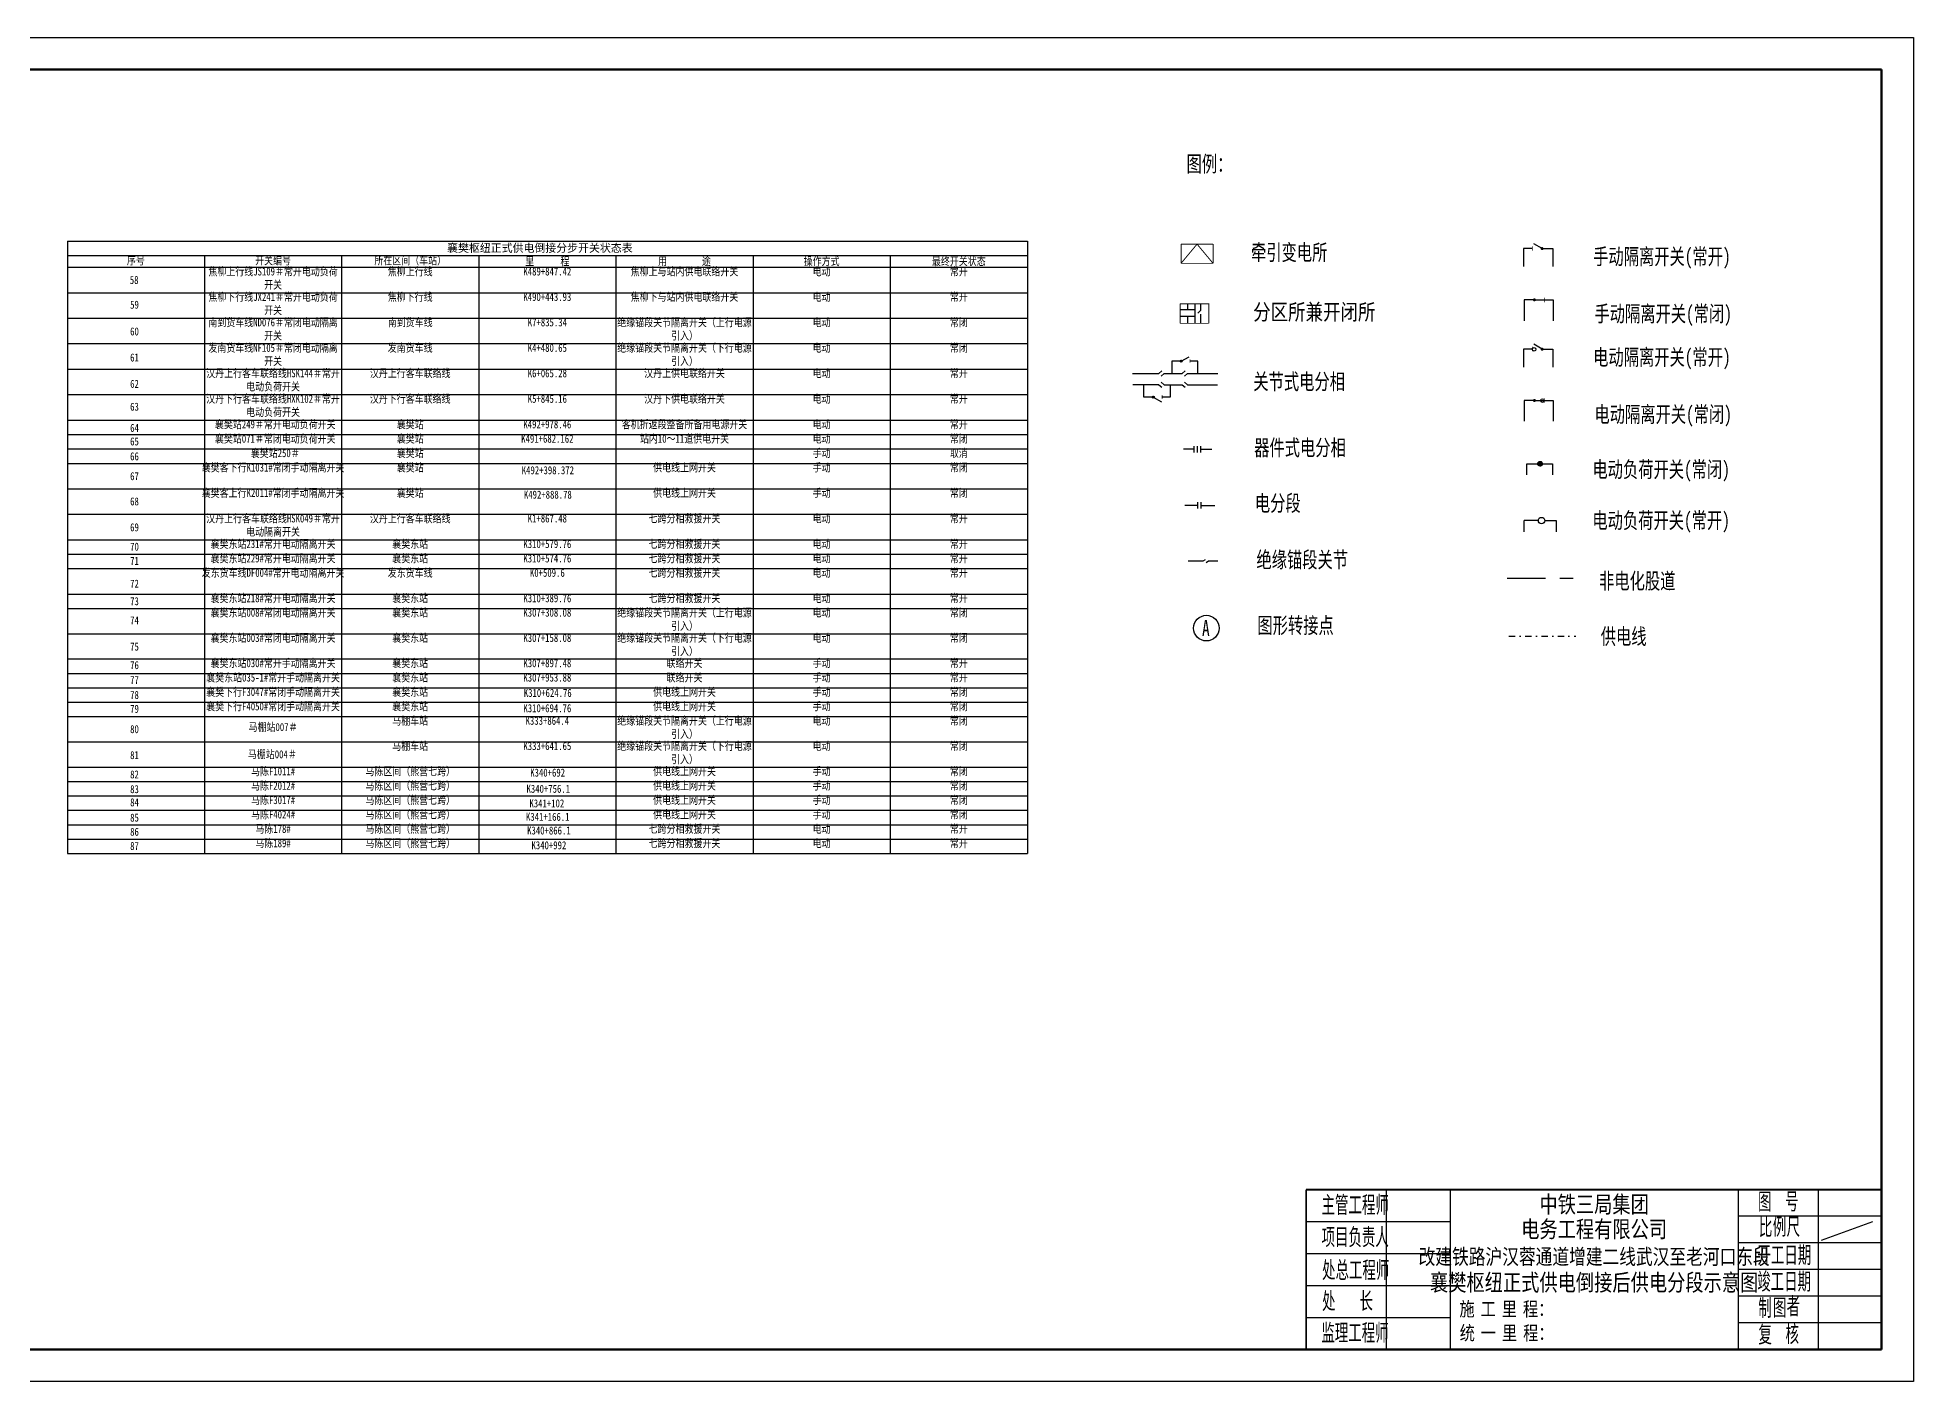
# Model space of a CAD drawing. Extents: x 3783 to 6106, y -2935 to -2515.
# Drawn here: x 5520 to 6106, y -2935 to -2515 of the extents above; entities that cross this region are included whole.
import ezdxf
from ezdxf.enums import TextEntityAlignment as Align

# ---------------------------------------------------------------- set-up
doc = ezdxf.new("R2010")
doc.units = 0
doc.header["$MEASUREMENT"] = 0
doc.linetypes.add('DHX3', pattern=[5, 2, -1.5, 0, -1.5])
doc.linetypes.add('XX', pattern=[5.5, 4, -1.5])
doc.layers.get('0').update_dxf_attribs({"linetype": 'CONTINUOUS'})
for name, color, linetype in [('1', 1, 'CONTINUOUS'), ('2', 7, 'CONTINUOUS'), ('CZKT', 7, 'CONTINUOUS'), ('北环线房屋', 1, 'CONTINUOUS')]:
    doc.layers.add(name, color=color, linetype=linetype)
doc.styles.add('HZ', font='txt.shx', dxfattribs={"width": 0.7, "height": 2.5, "bigfont": 'hztxt.shx'})
doc.styles.add('JCWHZ', font='SimSun.ttf', dxfattribs={"width": 0.7})
doc.styles.get("Standard").update_dxf_attribs({"font": 'SimSun.ttf', "width": 0.8, "height": 2.5})
doc.styles.add('STYLE2', font='SimSun.ttf', dxfattribs={"width": 0.8, "height": 2.5})
doc.styles.add('样式 2', font='gothici9.shx', dxfattribs={"width": 0.7, "bigfont": 'dxfs.shx'})
pattern_1 = [(45, (3546.84724, -1818.77227), (-0.0883883476, 0.0883883476), [])]

msp = doc.modelspace()

# ---------------------------------------------------------------- hatches: boundary and pattern name
h = msp.add_hatch()
h.set_pattern_fill('ANSI31', color=40, style=0)
h.set_pattern_definition(pattern_1)
edge = h.paths.add_edge_path()
edge.add_arc((5989.34, -2647.89), 0.75, 0, 360)
h = msp.add_hatch()
h.set_pattern_fill('ANSI31', color=40, style=0)
h.set_pattern_definition(pattern_1)
edge = h.paths.add_edge_path()
edge.add_arc((5989.34, -2647.89), 0.75, 0, 360)

# ---------------------------------------------------------------- linework, layer by layer
at = {"color": 7}
for p, q in [((3782.66, -2514.69), (5829.12, -2514.69)), ((5829.12, -2514.69), (6106.03, -2514.69)), ((6106.03, -2514.69), (6106.03, -2934.69)), ((6077.3, -2890.57), (6093.35, -2884.68)), ((5829.12, -2934.69), (3782.66, -2934.69)), ((6106.03, -2934.69), (5829.12, -2934.69))]:
    msp.add_line(p, q, dxfattribs=at)
at = {"color": 5, "lineweight": 50}
for p, q in [((3791.21, -2524.69), (5829.12, -2524.69)), ((5829.12, -2524.69), (6096.03, -2524.69)), ((6096.03, -2524.69), (6096.03, -2924.69)), ((5829.12, -2924.69), (3791.21, -2924.69)), ((6096.03, -2924.69), (5829.12, -2924.69))]:
    msp.add_line(p, q, dxfattribs=at)
at = {"ltscale": 0.5}
for p, q in [((5529.12, -2578.3), (5571.98, -2578.3)), ((5529.12, -2578.3), (5529.12, -2582.79)), ((5571.98, -2578.3), (5614.84, -2578.3)), ((5614.84, -2578.3), (5657.69, -2578.3)), ((5657.69, -2578.3), (5700.55, -2578.3)), ((5700.55, -2578.3), (5743.41, -2578.3)), ((5743.41, -2578.3), (5786.27, -2578.3)), ((5786.27, -2578.3), (5829.12, -2578.3)), ((5829.12, -2578.3), (5829.12, -2583.03)), ((5529.12, -2582.79), (5571.98, -2582.79)), ((5529.12, -2582.79), (5529.12, -2586.49)), ((5571.98, -2582.79), (5614.84, -2582.79)), ((5571.98, -2582.79), (5571.98, -2586.49)), ((5614.84, -2582.79), (5657.69, -2582.79)), ((5614.84, -2582.79), (5614.84, -2586.49)), ((5657.69, -2582.79), (5700.55, -2582.79)), ((5657.69, -2582.79), (5657.69, -2586.49)), ((5700.55, -2582.79), (5743.41, -2582.79)), ((5700.55, -2582.79), (5700.55, -2586.49)), ((5743.41, -2582.79), (5786.27, -2582.79)), ((5743.41, -2582.79), (5743.41, -2586.49)), ((5786.27, -2582.79), (5829.12, -2582.79)), ((5786.27, -2582.79), (5786.27, -2586.49)), ((5829.12, -2583.03), (5829.12, -2586.49)), ((5529.12, -2586.49), (5571.98, -2586.49)), ((5529.12, -2586.49), (5529.12, -2769.68)), ((5571.98, -2586.49), (5614.84, -2586.49)), ((5571.98, -2586.49), (5571.98, -2594.44)), ((5614.84, -2586.49), (5657.69, -2586.49)), ((5614.84, -2586.49), (5614.84, -2594.44)), ((5657.69, -2586.49), (5657.69, -2594.44)), ((5657.69, -2586.49), (5700.55, -2586.49)), ((5700.55, -2586.49), (5700.55, -2594.44)), ((5700.55, -2586.49), (5743.41, -2586.49)), ((5743.41, -2586.49), (5743.41, -2594.44)), ((5743.41, -2586.49), (5786.27, -2586.49)), ((5786.27, -2586.49), (5786.27, -2594.44)), ((5786.27, -2586.49), (5829.12, -2586.49)), ((5829.12, -2586.49), (5829.12, -2594.44)), ((5529.12, -2594.44), (5571.98, -2594.44)), ((5571.98, -2594.44), (5614.84, -2594.44)), ((5571.98, -2594.44), (5571.98, -2602.39)), ((5614.84, -2594.44), (5657.69, -2594.44)), ((5614.84, -2594.44), (5614.84, -2602.39)), ((5657.69, -2594.44), (5700.55, -2594.44)), ((5657.69, -2594.44), (5657.69, -2602.39)), ((5700.55, -2594.44), (5743.41, -2594.44)), ((5700.55, -2594.44), (5700.55, -2602.39)), ((5743.41, -2594.44), (5786.27, -2594.44)), ((5743.41, -2594.44), (5743.41, -2602.39)), ((5786.27, -2594.44), (5829.12, -2594.44)), ((5786.27, -2594.44), (5786.27, -2602.39)), ((5829.12, -2594.44), (5829.12, -2602.39)), ((5529.12, -2602.39), (5571.98, -2602.39)), ((5571.98, -2602.39), (5614.84, -2602.39)), ((5571.98, -2602.39), (5571.98, -2610.35)), ((5614.84, -2602.39), (5657.69, -2602.39)), ((5614.84, -2602.39), (5614.84, -2610.35)), ((5657.69, -2602.39), (5700.55, -2602.39)), ((5657.69, -2602.39), (5657.69, -2610.35)), ((5700.55, -2602.39), (5743.41, -2602.39)), ((5700.55, -2602.39), (5700.55, -2610.35)), ((5743.41, -2602.39), (5786.27, -2602.39)), ((5743.41, -2602.39), (5743.41, -2610.35)), ((5786.27, -2602.39), (5829.12, -2602.39)), ((5786.27, -2602.39), (5786.27, -2610.35)), ((5829.12, -2602.39), (5829.12, -2610.35)), ((5529.12, -2610.35), (5571.98, -2610.35)), ((5571.98, -2610.35), (5614.84, -2610.35)), ((5571.98, -2610.35), (5571.98, -2618.3)), ((5614.84, -2610.35), (5657.69, -2610.35)), ((5614.84, -2610.35), (5614.84, -2618.3)), ((5657.69, -2610.35), (5700.55, -2610.35)), ((5657.69, -2610.35), (5657.69, -2618.3)), ((5700.55, -2610.35), (5743.41, -2610.35)), ((5700.55, -2610.35), (5700.55, -2618.3)), ((5743.41, -2610.35), (5786.27, -2610.35)), ((5743.41, -2610.35), (5743.41, -2618.3)), ((5786.27, -2610.35), (5829.12, -2610.35)), ((5786.27, -2610.35), (5786.27, -2618.3)), ((5829.12, -2610.35), (5829.12, -2618.3)), ((5529.12, -2618.3), (5571.98, -2618.3)), ((5571.98, -2618.3), (5614.84, -2618.3)), ((5571.98, -2618.3), (5571.98, -2626.28)), ((5614.84, -2618.3), (5657.69, -2618.3)), ((5614.84, -2618.3), (5614.84, -2626.28)), ((5657.69, -2618.3), (5700.55, -2618.3)), ((5657.69, -2618.3), (5657.69, -2626.28)), ((5700.55, -2618.3), (5743.41, -2618.3)), ((5700.55, -2618.3), (5700.55, -2626.28)), ((5743.41, -2618.3), (5786.27, -2618.3)), ((5743.41, -2618.3), (5743.41, -2626.28)), ((5786.27, -2618.3), (5829.12, -2618.3)), ((5786.27, -2618.3), (5786.27, -2626.28)), ((5829.12, -2618.3), (5829.12, -2626.28)), ((5529.12, -2626.28), (5571.98, -2626.28)), ((5571.98, -2626.28), (5614.84, -2626.28)), ((5571.98, -2626.28), (5571.98, -2634.26)), ((5614.84, -2626.28), (5657.69, -2626.28)), ((5614.84, -2626.28), (5614.84, -2634.26)), ((5657.69, -2626.28), (5700.55, -2626.28)), ((5657.69, -2626.28), (5657.69, -2634.26)), ((5700.55, -2626.28), (5743.41, -2626.28)), ((5700.55, -2626.28), (5700.55, -2634.26)), ((5743.41, -2626.28), (5786.27, -2626.28)), ((5743.41, -2626.28), (5743.41, -2634.26)), ((5786.27, -2626.28), (5829.12, -2626.28)), ((5786.27, -2626.28), (5786.27, -2634.26)), ((5829.12, -2626.28), (5829.12, -2634.26)), ((5529.12, -2634.26), (5571.98, -2634.26)), ((5571.98, -2634.26), (5614.84, -2634.26)), ((5571.98, -2634.26), (5571.98, -2638.76)), ((5614.84, -2634.26), (5657.69, -2634.26)), ((5614.84, -2634.26), (5614.84, -2638.76)), ((5657.69, -2634.26), (5700.55, -2634.26)), ((5657.69, -2634.26), (5657.69, -2638.76)), ((5700.55, -2634.26), (5743.41, -2634.26)), ((5700.55, -2634.26), (5700.55, -2638.76)), ((5743.41, -2634.26), (5786.27, -2634.26)), ((5743.41, -2634.26), (5743.41, -2638.76)), ((5786.27, -2634.26), (5829.12, -2634.26)), ((5786.27, -2634.26), (5786.27, -2638.76)), ((5829.12, -2634.26), (5829.12, -2638.76)), ((5529.12, -2638.76), (5571.98, -2638.76)), ((5529.12, -2643.26), (5571.98, -2643.26)), ((5571.98, -2638.76), (5614.84, -2638.76)), ((5571.98, -2638.76), (5571.98, -2643.26)), ((5571.98, -2643.26), (5614.84, -2643.26)), ((5571.98, -2643.26), (5571.98, -2647.76)), ((5614.84, -2638.76), (5657.69, -2638.76)), ((5614.84, -2638.76), (5614.84, -2643.26)), ((5614.84, -2643.26), (5657.69, -2643.26)), ((5614.84, -2643.26), (5614.84, -2647.76)), ((5657.69, -2638.76), (5700.55, -2638.76)), ((5657.69, -2638.76), (5657.69, -2643.26)), ((5657.69, -2643.26), (5700.55, -2643.26)), ((5657.69, -2643.26), (5657.69, -2647.76)), ((5700.55, -2638.76), (5743.41, -2638.76)), ((5700.55, -2638.76), (5700.55, -2643.26)), ((5700.55, -2643.26), (5743.41, -2643.26)), ((5700.55, -2643.26), (5700.55, -2647.76)), ((5743.41, -2638.76), (5786.27, -2638.76)), ((5743.41, -2638.76), (5743.41, -2643.26)), ((5743.41, -2643.26), (5786.27, -2643.26)), ((5743.41, -2643.26), (5743.41, -2647.76)), ((5786.27, -2638.76), (5829.12, -2638.76)), ((5786.27, -2638.76), (5786.27, -2643.26)), ((5786.27, -2643.26), (5829.12, -2643.26)), ((5786.27, -2643.26), (5786.27, -2647.76)), ((5829.12, -2638.76), (5829.12, -2643.26)), ((5829.12, -2643.26), (5829.12, -2647.76)), ((5529.12, -2647.76), (5571.98, -2647.76)), ((5571.98, -2647.76), (5614.84, -2647.76)), ((5571.98, -2647.76), (5571.98, -2655.71)), ((5614.84, -2647.76), (5657.69, -2647.76)), ((5614.84, -2647.76), (5614.84, -2655.71)), ((5657.69, -2647.76), (5700.55, -2647.76)), ((5657.69, -2647.76), (5657.69, -2655.71)), ((5700.55, -2647.76), (5743.41, -2647.76)), ((5700.55, -2647.76), (5700.55, -2655.71)), ((5743.41, -2647.76), (5786.27, -2647.76)), ((5743.41, -2647.76), (5743.41, -2655.71)), ((5786.27, -2647.76), (5829.12, -2647.76)), ((5786.27, -2647.76), (5786.27, -2655.71)), ((5829.12, -2647.76), (5829.12, -2655.71)), ((5529.12, -2655.71), (5571.98, -2655.71)), ((5571.98, -2655.71), (5614.84, -2655.71)), ((5571.98, -2655.71), (5571.98, -2663.67)), ((5614.84, -2655.71), (5657.69, -2655.71)), ((5614.84, -2655.71), (5614.84, -2663.67)), ((5657.69, -2655.71), (5700.55, -2655.71)), ((5657.69, -2655.71), (5657.69, -2663.67)), ((5700.55, -2655.71), (5743.41, -2655.71)), ((5700.55, -2655.71), (5700.55, -2663.67)), ((5743.41, -2655.71), (5786.27, -2655.71)), ((5743.41, -2655.71), (5743.41, -2663.67)), ((5786.27, -2655.71), (5829.12, -2655.71)), ((5786.27, -2655.71), (5786.27, -2663.67)), ((5829.12, -2655.71), (5829.12, -2663.67)), ((5529.12, -2663.67), (5571.98, -2663.67)), ((5571.98, -2663.67), (5614.84, -2663.67)), ((5571.98, -2663.67), (5571.98, -2671.66)), ((5614.84, -2663.67), (5657.69, -2663.67)), ((5614.84, -2663.67), (5614.84, -2671.66)), ((5657.69, -2663.67), (5700.55, -2663.67)), ((5657.69, -2663.67), (5657.69, -2671.66)), ((5700.55, -2663.67), (5743.41, -2663.67)), ((5700.55, -2663.67), (5700.55, -2671.66)), ((5743.41, -2663.67), (5786.27, -2663.67)), ((5743.41, -2663.67), (5743.41, -2671.66)), ((5786.27, -2663.67), (5829.12, -2663.67)), ((5786.27, -2663.67), (5786.27, -2671.66)), ((5829.12, -2663.67), (5829.12, -2671.66)), ((5529.12, -2671.66), (5571.98, -2671.66)), ((5571.98, -2671.66), (5614.84, -2671.66)), ((5571.98, -2671.66), (5571.98, -2676.16)), ((5614.84, -2671.66), (5657.69, -2671.66)), ((5614.84, -2671.66), (5614.84, -2676.16)), ((5657.69, -2671.66), (5700.55, -2671.66)), ((5657.69, -2671.66), (5657.69, -2676.16)), ((5700.55, -2671.66), (5743.41, -2671.66)), ((5700.55, -2671.66), (5700.55, -2676.16)), ((5743.41, -2671.66), (5786.27, -2671.66)), ((5743.41, -2671.66), (5743.41, -2676.16)), ((5786.27, -2671.66), (5829.12, -2671.66)), ((5786.27, -2671.66), (5786.27, -2676.16)), ((5829.12, -2671.66), (5829.12, -2676.16)), ((5529.12, -2676.16), (5571.98, -2676.16)), ((5571.98, -2676.16), (5614.84, -2676.16)), ((5571.98, -2676.16), (5571.98, -2680.66)), ((5614.84, -2676.16), (5657.69, -2676.16)), ((5614.84, -2676.16), (5614.84, -2680.66)), ((5657.69, -2676.16), (5700.55, -2676.16)), ((5657.69, -2676.16), (5657.69, -2680.66)), ((5700.55, -2676.16), (5743.41, -2676.16)), ((5700.55, -2676.16), (5700.55, -2680.66)), ((5743.41, -2676.16), (5786.27, -2676.16)), ((5743.41, -2676.16), (5743.41, -2680.66)), ((5786.27, -2676.16), (5829.12, -2676.16)), ((5786.27, -2676.16), (5786.27, -2680.66)), ((5829.12, -2676.16), (5829.12, -2680.66)), ((5529.12, -2680.66), (5571.98, -2680.66)), ((5571.98, -2680.66), (5614.84, -2680.66)), ((5571.98, -2680.66), (5571.98, -2688.61)), ((5614.84, -2680.66), (5657.69, -2680.66)), ((5614.84, -2680.66), (5614.84, -2688.61)), ((5657.69, -2680.66), (5700.55, -2680.66)), ((5657.69, -2680.66), (5657.69, -2688.61)), ((5700.55, -2680.66), (5743.41, -2680.66)), ((5700.55, -2680.66), (5700.55, -2688.61)), ((5743.41, -2680.66), (5786.27, -2680.66)), ((5743.41, -2680.66), (5743.41, -2688.61)), ((5786.27, -2680.66), (5829.12, -2680.66)), ((5786.27, -2680.66), (5786.27, -2688.61)), ((5829.12, -2680.66), (5829.12, -2688.61)), ((5529.12, -2688.61), (5571.98, -2688.61)), ((5571.98, -2688.61), (5614.84, -2688.61)), ((5571.98, -2688.61), (5571.98, -2693.11)), ((5614.84, -2688.61), (5657.69, -2688.61)), ((5614.84, -2688.61), (5614.84, -2693.11)), ((5657.69, -2688.61), (5700.55, -2688.61)), ((5657.69, -2688.61), (5657.69, -2693.11)), ((5700.55, -2688.61), (5743.41, -2688.61)), ((5700.55, -2688.61), (5700.55, -2693.11)), ((5743.41, -2688.61), (5786.27, -2688.61)), ((5743.41, -2688.61), (5743.41, -2693.11)), ((5786.27, -2688.61), (5829.12, -2688.61)), ((5786.27, -2688.61), (5786.27, -2693.11)), ((5829.12, -2688.61), (5829.12, -2693.11)), ((5529.12, -2693.11), (5571.98, -2693.11)), ((5571.98, -2693.11), (5614.84, -2693.11)), ((5571.98, -2693.11), (5571.98, -2701.01)), ((5614.84, -2693.11), (5657.69, -2693.11)), ((5614.84, -2693.11), (5614.84, -2701.01)), ((5657.69, -2693.11), (5700.55, -2693.11)), ((5657.69, -2693.11), (5657.69, -2701.01)), ((5700.55, -2693.11), (5743.41, -2693.11)), ((5700.55, -2693.11), (5700.55, -2701.01)), ((5743.41, -2693.11), (5786.27, -2693.11)), ((5743.41, -2693.11), (5743.41, -2701.01)), ((5786.27, -2693.11), (5829.12, -2693.11)), ((5786.27, -2693.11), (5786.27, -2701.01)), ((5829.12, -2693.11), (5829.12, -2701.01)), ((5529.12, -2701.01), (5571.98, -2701.01)), ((5571.98, -2701.01), (5614.84, -2701.01)), ((5571.98, -2701.01), (5571.98, -2708.9)), ((5614.84, -2701.01), (5657.69, -2701.01)), ((5614.84, -2701.01), (5614.84, -2708.9)), ((5657.69, -2701.01), (5700.55, -2701.01)), ((5657.69, -2701.01), (5657.69, -2708.9)), ((5700.55, -2701.01), (5743.41, -2701.01)), ((5700.55, -2701.01), (5700.55, -2708.9)), ((5743.41, -2701.01), (5786.27, -2701.01)), ((5743.41, -2701.01), (5743.41, -2708.9)), ((5786.27, -2701.01), (5829.12, -2701.01)), ((5786.27, -2701.01), (5786.27, -2708.9)), ((5829.12, -2701.01), (5829.12, -2708.9)), ((5529.12, -2708.9), (5571.98, -2708.9)), ((5529.12, -2713.4), (5571.98, -2713.4)), ((5571.98, -2708.9), (5614.84, -2708.9)), ((5571.98, -2708.9), (5571.98, -2713.4)), ((5571.98, -2713.4), (5614.84, -2713.4)), ((5571.98, -2713.4), (5571.98, -2717.9)), ((5614.84, -2708.9), (5657.69, -2708.9)), ((5614.84, -2708.9), (5614.84, -2713.4)), ((5614.84, -2713.4), (5657.69, -2713.4)), ((5614.84, -2713.4), (5614.84, -2717.9)), ((5657.69, -2708.9), (5700.55, -2708.9)), ((5657.69, -2708.9), (5657.69, -2713.4)), ((5657.69, -2713.4), (5700.55, -2713.4)), ((5657.69, -2713.4), (5657.69, -2717.9)), ((5700.55, -2708.9), (5743.41, -2708.9)), ((5700.55, -2708.9), (5700.55, -2713.4)), ((5700.55, -2713.4), (5743.41, -2713.4)), ((5700.55, -2713.4), (5700.55, -2717.9)), ((5743.41, -2708.9), (5786.27, -2708.9)), ((5743.41, -2708.9), (5743.41, -2713.4)), ((5743.41, -2713.4), (5786.27, -2713.4)), ((5743.41, -2713.4), (5743.41, -2717.9)), ((5786.27, -2708.9), (5829.12, -2708.9)), ((5786.27, -2708.9), (5786.27, -2713.4)), ((5786.27, -2713.4), (5829.12, -2713.4)), ((5786.27, -2713.4), (5786.27, -2717.9)), ((5829.12, -2708.9), (5829.12, -2713.4)), ((5829.12, -2713.4), (5829.12, -2717.9)), ((5529.12, -2717.9), (5571.98, -2717.9)), ((5571.98, -2717.9), (5614.84, -2717.9)), ((5571.98, -2717.9), (5571.98, -2722.4)), ((5614.84, -2717.9), (5657.69, -2717.9)), ((5614.84, -2717.9), (5614.84, -2722.4)), ((5657.69, -2717.9), (5700.55, -2717.9)), ((5657.69, -2717.9), (5657.69, -2722.4)), ((5700.55, -2717.9), (5743.41, -2717.9)), ((5700.55, -2717.9), (5700.55, -2722.4)), ((5743.41, -2717.9), (5786.27, -2717.9)), ((5743.41, -2717.9), (5743.41, -2722.4)), ((5786.27, -2717.9), (5829.12, -2717.9)), ((5786.27, -2717.9), (5786.27, -2722.4)), ((5829.12, -2717.9), (5829.12, -2722.4)), ((5529.12, -2722.4), (5571.98, -2722.4)), ((5571.98, -2722.4), (5614.84, -2722.4)), ((5571.98, -2722.4), (5571.98, -2726.9)), ((5614.84, -2722.4), (5657.69, -2722.4)), ((5614.84, -2722.4), (5614.84, -2726.9)), ((5657.69, -2722.4), (5700.55, -2722.4)), ((5657.69, -2722.4), (5657.69, -2726.9)), ((5700.55, -2722.4), (5743.41, -2722.4)), ((5700.55, -2722.4), (5700.55, -2726.9)), ((5743.41, -2722.4), (5786.27, -2722.4)), ((5743.41, -2722.4), (5743.41, -2726.9)), ((5786.27, -2722.4), (5829.12, -2722.4)), ((5786.27, -2722.4), (5786.27, -2726.9)), ((5829.12, -2722.4), (5829.12, -2726.9)), ((5529.12, -2726.9), (5571.98, -2726.9)), ((5571.98, -2726.9), (5614.84, -2726.9)), ((5571.98, -2726.9), (5571.98, -2734.79)), ((5614.84, -2726.9), (5657.69, -2726.9)), ((5614.84, -2726.9), (5614.84, -2734.79)), ((5657.69, -2726.9), (5700.55, -2726.9)), ((5657.69, -2726.9), (5657.69, -2734.79)), ((5700.55, -2726.9), (5743.41, -2726.9)), ((5700.55, -2726.9), (5700.55, -2734.79)), ((5743.41, -2726.9), (5786.27, -2726.9)), ((5743.41, -2726.9), (5743.41, -2734.79)), ((5786.27, -2726.9), (5829.12, -2726.9)), ((5786.27, -2726.9), (5786.27, -2734.79)), ((5829.12, -2726.9), (5829.12, -2734.79)), ((5529.12, -2734.79), (5571.98, -2734.79)), ((5571.98, -2734.79), (5614.84, -2734.79)), ((5571.98, -2734.79), (5571.98, -2742.69)), ((5614.84, -2734.79), (5657.69, -2734.79)), ((5614.84, -2734.79), (5614.84, -2742.69)), ((5657.69, -2734.79), (5700.55, -2734.79)), ((5657.69, -2734.79), (5657.69, -2742.69)), ((5700.55, -2734.79), (5743.41, -2734.79)), ((5700.55, -2734.79), (5700.55, -2742.69)), ((5743.41, -2734.79), (5786.27, -2734.79)), ((5743.41, -2734.79), (5743.41, -2742.69)), ((5786.27, -2734.79), (5829.12, -2734.79)), ((5786.27, -2734.79), (5786.27, -2742.69)), ((5829.12, -2734.79), (5829.12, -2742.69)), ((5529.12, -2742.69), (5571.98, -2742.69)), ((5571.98, -2742.69), (5614.84, -2742.69)), ((5571.98, -2742.69), (5571.98, -2747.19)), ((5614.84, -2742.69), (5657.69, -2742.69)), ((5614.84, -2742.69), (5614.84, -2747.19)), ((5657.69, -2742.69), (5700.55, -2742.69)), ((5657.69, -2742.69), (5657.69, -2747.19)), ((5700.55, -2742.69), (5743.41, -2742.69)), ((5700.55, -2742.69), (5700.55, -2747.19)), ((5743.41, -2742.69), (5786.27, -2742.69)), ((5743.41, -2742.69), (5743.41, -2747.19)), ((5786.27, -2742.69), (5829.12, -2742.69)), ((5786.27, -2742.69), (5786.27, -2747.19)), ((5829.12, -2742.69), (5829.12, -2747.19)), ((5529.12, -2747.19), (5571.98, -2747.19)), ((5571.98, -2747.19), (5614.84, -2747.19)), ((5571.98, -2747.19), (5571.98, -2751.69)), ((5614.84, -2747.19), (5657.69, -2747.19)), ((5614.84, -2747.19), (5614.84, -2751.69)), ((5657.69, -2747.19), (5700.55, -2747.19)), ((5657.69, -2747.19), (5657.69, -2751.69)), ((5700.55, -2747.19), (5743.41, -2747.19)), ((5700.55, -2747.19), (5700.55, -2751.69)), ((5743.41, -2747.19), (5786.27, -2747.19)), ((5743.41, -2747.19), (5743.41, -2751.69)), ((5786.27, -2747.19), (5829.12, -2747.19)), ((5786.27, -2747.19), (5786.27, -2751.69)), ((5829.12, -2747.19), (5829.12, -2751.69)), ((5529.12, -2751.69), (5571.98, -2751.69)), ((5571.98, -2751.69), (5614.84, -2751.69)), ((5571.98, -2751.69), (5571.98, -2756.19)), ((5614.84, -2751.69), (5657.69, -2751.69)), ((5614.84, -2751.69), (5614.84, -2756.19)), ((5657.69, -2751.69), (5700.55, -2751.69)), ((5657.69, -2751.69), (5657.69, -2756.19)), ((5700.55, -2751.69), (5743.41, -2751.69)), ((5700.55, -2751.69), (5700.55, -2756.19)), ((5743.41, -2751.69), (5786.27, -2751.69)), ((5743.41, -2751.69), (5743.41, -2756.19)), ((5786.27, -2751.69), (5829.12, -2751.69)), ((5786.27, -2751.69), (5786.27, -2756.19)), ((5829.12, -2751.69), (5829.12, -2756.19)), ((5529.12, -2756.19), (5571.98, -2756.19)), ((5529.12, -2760.69), (5571.98, -2760.69)), ((5571.98, -2756.19), (5614.84, -2756.19)), ((5571.98, -2756.19), (5571.98, -2760.69)), ((5571.98, -2760.69), (5614.84, -2760.69)), ((5571.98, -2760.69), (5571.98, -2765.18)), ((5614.84, -2756.19), (5657.69, -2756.19)), ((5614.84, -2756.19), (5614.84, -2760.69)), ((5614.84, -2760.69), (5657.69, -2760.69)), ((5614.84, -2760.69), (5614.84, -2765.18)), ((5657.69, -2756.19), (5700.55, -2756.19)), ((5657.69, -2756.19), (5657.69, -2760.69)), ((5657.69, -2760.69), (5700.55, -2760.69)), ((5657.69, -2760.69), (5657.69, -2765.18)), ((5700.55, -2756.19), (5743.41, -2756.19)), ((5700.55, -2756.19), (5700.55, -2760.69)), ((5700.55, -2760.69), (5743.41, -2760.69)), ((5700.55, -2760.69), (5700.55, -2765.18)), ((5743.41, -2756.19), (5786.27, -2756.19)), ((5743.41, -2756.19), (5743.41, -2760.69)), ((5743.41, -2760.69), (5786.27, -2760.69)), ((5743.41, -2760.69), (5743.41, -2765.18)), ((5786.27, -2756.19), (5829.12, -2756.19)), ((5786.27, -2756.19), (5786.27, -2760.69)), ((5786.27, -2760.69), (5829.12, -2760.69)), ((5786.27, -2760.69), (5786.27, -2765.18)), ((5829.12, -2756.19), (5829.12, -2760.69)), ((5829.12, -2760.69), (5829.12, -2765.18)), ((5529.12, -2765.18), (5571.98, -2765.18)), ((5571.98, -2765.18), (5614.84, -2765.18)), ((5571.98, -2765.18), (5571.98, -2769.68)), ((5614.84, -2765.18), (5657.69, -2765.18)), ((5614.84, -2765.18), (5614.84, -2769.68)), ((5657.69, -2765.18), (5700.55, -2765.18)), ((5657.69, -2765.18), (5657.69, -2769.68)), ((5700.55, -2765.18), (5743.41, -2765.18)), ((5700.55, -2765.18), (5700.55, -2769.68)), ((5743.41, -2765.18), (5786.27, -2765.18)), ((5743.41, -2765.18), (5743.41, -2769.68)), ((5786.27, -2765.18), (5829.12, -2765.18)), ((5786.27, -2765.18), (5786.27, -2769.68)), ((5829.12, -2765.18), (5829.12, -2769.68)), ((5529.12, -2769.68), (5571.98, -2769.68)), ((5571.98, -2769.68), (5614.84, -2769.68)), ((5614.84, -2769.68), (5657.69, -2769.68)), ((5657.69, -2769.68), (5700.55, -2769.68)), ((5700.55, -2769.68), (5743.41, -2769.68)), ((5743.41, -2769.68), (5786.27, -2769.68)), ((5786.27, -2769.68), (5829.12, -2769.68))]:
    msp.add_line(p, q, dxfattribs=at)
at = {"color": 40}
for p, q in [((5990.02, -2580.66), (5987.36, -2579.13)), ((5984.19, -2580.66), (5984.19, -2586.24)), ((5986.91, -2580.66), (5984.19, -2580.66)), ((5990.06, -2580.66), (5993.28, -2580.66)), ((5993.28, -2580.66), (5993.28, -2586.24)), ((5984.33, -2596.7), (5984.33, -2603.18)), ((5987.56, -2596.7), (5984.33, -2596.7)), ((5987.6, -2596.7), (5990.67, -2596.7)), ((5990.71, -2596.7), (5993.42, -2596.7)), ((5993.42, -2596.7), (5993.42, -2603.18)), ((5877.17, -2615.81), (5879.65, -2614.46)), ((5986.91, -2612.11), (5984.19, -2612.11)), ((5984.19, -2612.11), (5984.19, -2617.68)), ((5990.02, -2612.11), (5987.36, -2610.57)), ((5990.06, -2612.11), (5993.28, -2612.11)), ((5993.28, -2612.11), (5993.28, -2617.68)), ((5870.18, -2619.69), (5871.17, -2618.87)), ((5870.91, -2620.5), (5871.9, -2619.69)), ((5877.17, -2615.81), (5874.24, -2615.81)), ((5874.24, -2615.81), (5874.24, -2619.69)), ((5877.04, -2619.69), (5877.49, -2619.69)), ((5877.49, -2619.69), (5878.48, -2618.87)), ((5878.22, -2620.5), (5879.2, -2619.69)), ((5882.42, -2615.81), (5879.95, -2615.81)), ((5882.42, -2619.69), (5882.42, -2615.81)), ((5865.54, -2627.06), (5865.54, -2623.19)), ((5870.17, -2623.18), (5871.17, -2624)), ((5870.91, -2622.37), (5871.9, -2623.19)), ((5873.72, -2623.19), (5873.72, -2627.06)), ((5877.14, -2623.19), (5877.49, -2623.19)), ((5877.49, -2623.19), (5878.48, -2624)), ((5878.22, -2622.37), (5879.2, -2623.19)), ((5868.46, -2627.06), (5865.54, -2627.06)), ((5868.46, -2627.06), (5871.03, -2628.5)), ((5873.72, -2627.06), (5871.24, -2627.06)), ((5987.56, -2628.15), (5984.33, -2628.15)), ((5984.33, -2628.15), (5984.33, -2634.62)), ((5987.6, -2628.15), (5990.67, -2628.15)), ((5990.71, -2628.15), (5993.42, -2628.15)), ((5993.42, -2628.15), (5993.42, -2634.62)), ((5985.22, -2647.87), (5993.23, -2647.87)), ((5985.22, -2651.37), (5985.22, -2647.87)), ((5993.23, -2647.87), (5993.23, -2651.37)), ((5984.32, -2669.16), (5984.32, -2665.65)), ((5988.81, -2665.65), (5984.32, -2665.65)), ((5990.77, -2665.65), (5994.37, -2665.65)), ((5994.37, -2665.65), (5994.37, -2669.16)), ((5884.11, -2678.25), (5884.77, -2677.77)), ((5885, -2678.78), (5885.7, -2678.27))]:
    msp.add_line(p, q, dxfattribs=at)
at = {"ltscale": 2}
msp.add_line((5876.84, -2601.73), (5881.41, -2601.73), dxfattribs=at)
at = {"color": 1}
for p, q in [((5861.95, -2619.69), (5870.18, -2619.69)), ((5871.9, -2619.69), (5877.49, -2619.69)), ((5879.2, -2619.69), (5888.6, -2619.69)), ((5870.18, -2623.19), (5862.03, -2623.19)), ((5871.9, -2623.19), (5877.49, -2623.19)), ((5879.2, -2623.19), (5888.5, -2623.19)), ((5881.24, -2643.36), (5877.9, -2643.36)), ((5883.39, -2643.36), (5886.73, -2643.36)), ((5882.41, -2660.98), (5878.36, -2660.98)), ((5883.42, -2660.98), (5887.66, -2660.98)), ((5879.35, -2678.27), (5884.11, -2678.27)), ((5885.7, -2678.27), (5888.63, -2678.27))]:
    msp.add_line(p, q, dxfattribs=at)
at = {"color": 0}
for p, q in [((5881.28, -2644.37), (5881.28, -2642.37)), ((5882.28, -2644.37), (5882.28, -2642.37)), ((5883.28, -2644.37), (5883.28, -2642.37)), ((5882.42, -2661.92), (5882.42, -2659.92)), ((5883.42, -2661.92), (5883.42, -2659.92))]:
    msp.add_line(p, q, dxfattribs=at)
at = {"linetype": 'XX', "ltscale": 3}
msp.add_line((5979.01, -2683.69), (5999.64, -2683.69), dxfattribs=at)
at = {"const_width": 0.3}
for points in [[(5877.15, -2579.26), (5887.15, -2579.26)], [(5882.15, -2579.26), (5877.15, -2585.26)], [(5877.15, -2585.26), (5877.15, -2579.26)], [(5887.15, -2585.26), (5882.15, -2579.26)], [(5887.15, -2579.26), (5887.15, -2585.26)], [(5877.15, -2585.26), (5887.15, -2585.26)]]:
    msp.add_lwpolyline(points, dxfattribs=at)
at = {"color": 40}
for points, const_width in [([(5986.93, -2580.63), (5986.93, -2579.91)], 0.24), ([(5986.93, -2580.63), (5986.93, -2581.35)], 0.24), ([(5990.67, -2596.68), (5990.67, -2595.96)], 0.24), ([(5990.67, -2596.68), (5990.67, -2597.4)], 0.24), ([(5986.93, -2612.07), (5986.93, -2611.35)], 0.24), ([(5986.93, -2612.07), (5986.93, -2612.79)], 0.24), ([(5879.95, -2615.27), (5879.95, -2616.35)], 0.3), ([(5871.24, -2627.6), (5871.24, -2626.52)], 0.3), ([(5990.67, -2628.13), (5990.67, -2627.41)], 0.24), ([(5990.67, -2628.13), (5990.67, -2628.85)], 0.24)]:
    msp.add_lwpolyline(points, dxfattribs=dict(at, const_width=const_width))
for points, const_width in [([(5990.2, -2580.64, -1), (5989.72, -2580.64, -1)], 0.48), ([(5987.32, -2596.66, 1), (5987.8, -2596.66, 1)], 0.48), ([(5990.2, -2612.09, -1), (5989.72, -2612.09, -1)], 0.48), ([(5876.98, -2615.81, 1), (5877.38, -2615.81, 1)], 0.4), ([(5868.26, -2627.06, 1), (5868.66, -2627.06, 1)], 0.4), ([(5987.32, -2628.11, 1), (5987.8, -2628.11, 1)], 0.48)]:
    msp.add_lwpolyline(points, format="xyb", close=True, dxfattribs=dict(at, const_width=const_width))
at = {"ltscale": 2, "const_width": 0.3}
for points in [[(5876.84, -2597.91), (5885.81, -2597.91), (5885.81, -2604.01)], [(5876.84, -2604.01), (5876.84, -2597.91)], [(5881.41, -2604.01), (5876.84, -2604.01)], [(5885.81, -2604.01), (5881.4, -2604.01)]]:
    msp.add_lwpolyline(points, dxfattribs=at)
at = {"color": 7, "linetype": 'ByBlock', "ltscale": 2, "const_width": 0.6, "flags": 128}
for points in [[(6096.03, -2874.71), (5916.24, -2874.71)], [(5916.24, -2874.71), (5916.24, -2924.69)], [(6096.03, -2874.71), (6096.03, -2924.69)], [(5916.24, -2924.69), (6096.03, -2924.69)]]:
    msp.add_lwpolyline(points, dxfattribs=at)
at = {"color": 40}
for centre, radius in [((5987.48, -2612.12), 0.56), ((5877.19, -2615.81), 0.323), ((5868.48, -2627.06), 0.323), ((5990.07, -2628.15), 0.56), ((5989.34, -2647.89), 0.75), ((5989.81, -2665.65), 1), ((5885.06, -2699.26), 4)]:
    msp.add_circle(centre, radius, dxfattribs=at)
at = {"layer": '1', "color": 0}
for p, q in [((5881.28, -2599.82), (5876.84, -2599.82)), ((5879.12, -2597.91), (5879.12, -2599.82)), ((5879.12, -2601.85), (5879.12, -2604.01)), ((5881.41, -2597.91), (5881.41, -2604.01)), ((5883.18, -2600.03), (5882.44, -2600.88)), ((5883.18, -2597.97), (5883.18, -2600.03)), ((5883.18, -2601.14), (5883.18, -2604.01))]:
    msp.add_line(p, q, dxfattribs=at)
at = {"layer": '2', "color": 1, "linetype": 'DHX3'}
msp.add_line((5979.58, -2701.82), (6000.52, -2701.82), dxfattribs=at)
at = {"layer": '北环线房屋', "color": 7, "linetype": 'ByBlock', "ltscale": 2}
for p, q in [((5916.24, -2874.71), (6096.03, -2874.71)), ((5941.24, -2874.71), (5941.24, -2924.71)), ((5961.24, -2874.71), (5961.24, -2924.71)), ((6051.24, -2874.71), (6051.24, -2924.71)), ((6076.24, -2874.71), (6076.24, -2924.71)), ((6096.03, -2883.04), (6051.24, -2883.04)), ((5916.24, -2884.71), (5961.24, -2884.71)), ((5916.24, -2894.71), (5961.24, -2894.71)), ((6096.03, -2891.37), (6051.24, -2891.37)), ((6096.03, -2899.7), (6051.24, -2899.7)), ((5916.24, -2904.71), (5961.24, -2904.71)), ((6096.03, -2908.03), (6051.24, -2908.03)), ((5916.24, -2914.71), (5961.24, -2914.71)), ((6096.03, -2916.36), (6051.24, -2916.36)), ((6051.24, -2924.69), (5916.24, -2924.69))]:
    msp.add_line(p, q, dxfattribs=at)

# ---------------------------------------------------------------- texts
at = {"width": 0.7}
msp.add_text('图例：', height=5, dxfattribs=at).set_placement((5878.86, -2556.67))
at = {"ltscale": 0.5}
msp.add_text('襄樊枢纽正式供电倒接分步开关状态表', height=2.5, dxfattribs=at).set_placement((5647.8, -2581.71))
at = {"style": 'STYLE2', "width": 0.8}
msp.add_text('分区所兼开闭所', height=5, rotation=0.00005, dxfattribs=at).set_placement((5899.69, -2602.96))
at = {"style": 'JCWHZ', "width": 0.7}
for s, p in [('非电化股道', (6007.77, -2687.01)), ('供电线', (6008.29, -2704.33))]:
    msp.add_text(s, height=5, dxfattribs=at).set_placement(p)
at = {"ltscale": 0.5, "char_height": 2.5}
for s, insert, width, attachment_point in [('序号', (5550.55, -2584.52), 42.7371, 5), ('开关编号', (5593.41, -2584.52), 42.7371, 5), ('所在区间（车站）', (5636.27, -2584.52), 42.7371, 5), ('里      程', (5679.12, -2584.76), 42.7371, 5), ('用        途', (5721.98, -2584.76), 42.7371, 5), ('操作方式', (5764.84, -2584.76), 42.7371, 5), ('最终开关状态', (5807.69, -2584.76), 42.7371, 5), ('58', (5550, -2589.21), 42.7371, 2), ('焦柳上行线JS109＃常开电动负荷开关^M^J', (5593.41, -2586.55), 42.7371, 2), ('焦柳上行线^M^J', (5636.27, -2586.55), 42.7371, 2), ('K489+847.42', (5679.12, -2586.55), 42.7371, 2), ('焦柳上与站内供电联络开关^M^J', (5721.98, -2586.55), 42.7371, 2), ('电动^M^J', (5764.84, -2586.55), 42.7371, 2), ('常开^M^J', (5807.69, -2586.55), 42.7371, 2), ('59', (5550.11, -2596.93), 42.7371, 2), ('焦柳下行线JX241＃常开电动负荷开关^M^J', (5593.41, -2594.5), 42.7371, 2), ('焦柳下行线^M^J', (5636.27, -2594.5), 42.7371, 2), ('K490+443.93^M^J', (5679.12, -2594.5), 42.7371, 2), ('焦柳下与站内供电联络开关^M^J', (5721.98, -2594.5), 42.7371, 2), ('电动^M^J', (5764.84, -2594.5), 42.7371, 2), ('常开^M^J', (5807.69, -2594.5), 42.7371, 2), ('南到货车线ND076＃常闭电动隔离开关^M^J', (5593.41, -2602.45), 42.7371, 2), ('南到货车线^M^J', (5636.27, -2602.45), 42.7371, 2), ('K7+835.34^M^J', (5679.12, -2602.45), 42.7371, 2), ('绝缘锚段关节隔离开关（上行电源引入）^M^J', (5721.98, -2602.45), 42.7371, 2), ('电动^M^J', (5764.84, -2602.45), 42.7371, 2), ('常闭^M^J', (5807.69, -2602.45), 42.7371, 2), ('60', (5550.11, -2605.29), 42.7371, 2), ('61', (5550.11, -2613.43), 42.7371, 2), ('发南货车线NF105＃常闭电动隔离开关^M^J', (5593.41, -2610.41), 42.7371, 2), ('发南货车线^M^J', (5636.27, -2610.41), 42.7371, 2), ('K4+480.65^M^J', (5679.12, -2610.41), 42.7371, 2), ('绝缘锚段关节隔离开关（下行电源引入）^M^J', (5721.98, -2610.41), 42.7371, 2), ('电动^M^J', (5764.84, -2610.41), 42.7371, 2), ('常闭^M^J', (5807.69, -2610.41), 42.7371, 2), ('汉丹上行客车联络线HSK144＃常开电动负荷开关^M^J', (5593.41, -2618.36), 42.7371, 2), ('汉丹上行客车联络线^M^J', (5636.27, -2618.36), 42.7371, 2), ('K6+065.28^M^J', (5679.12, -2618.36), 42.7371, 2), ('汉丹上供电联络开关^M^J', (5721.98, -2618.36), 42.7371, 2), ('电动^M^J', (5764.84, -2618.36), 42.7371, 2), ('常开^M^J', (5807.69, -2618.36), 42.7371, 2), ('62', (5550.11, -2621.68), 42.7371, 2), ('汉丹下行客车联络线HXK102＃常开电动负荷开关^M^J', (5593.41, -2626.34), 42.7371, 2), ('汉丹下行客车联络线^M^J', (5636.27, -2626.34), 42.7371, 2), ('汉丹下供电联络开关^M^J', (5721.98, -2626.34), 42.7371, 2), ('电动^M^J', (5764.84, -2626.34), 42.7371, 2), ('常开^M^J', (5807.69, -2626.34), 42.7371, 2), ('63', (5550.11, -2628.81), 42.7371, 2), ('K5+845.16^M^J', (5679.12, -2626.34), 42.7371, 2), ('64', (5550.11, -2635.44), 42.7371, 2), (' 襄樊站249＃常开电动负荷开关^M^J', (5593.41, -2634.32), 42.7371, 2), ('襄樊站^M^J', (5636.27, -2634.32), 42.7371, 2), ('K492+978.46', (5679.12, -2634.32), 42.7371, 2), ('客机折返段整备所备用电源开关^M^J', (5721.98, -2634.32), 42.7371, 2), ('电动^M^J', (5764.84, -2634.32), 42.7371, 2), ('常开^M^J', (5807.69, -2634.32), 42.7371, 2), ('65', (5550.11, -2639.66), 42.7371, 2), (' 襄樊站071＃常闭电动负荷开关^M^J', (5593.41, -2638.82), 42.7371, 2), (' 襄樊站250＃^M^J', (5593.41, -2643.32), 42.7371, 2), ('襄樊站^M^J', (5636.27, -2638.82), 42.7371, 2), ('襄樊站^M^J', (5636.27, -2643.32), 42.7371, 2), ('K491+682.162', (5679.12, -2638.82), 42.7371, 2), ('站内10～11道供电开关^M^J', (5721.98, -2638.82), 42.7371, 2), ('手动^M^J', (5764.84, -2643.32), 42.7371, 2), ('电动^M^J', (5764.84, -2638.82), 42.7371, 2), ('取消^M^J', (5807.69, -2643.32), 42.7371, 2), ('常闭^M^J', (5807.69, -2638.82), 42.7371, 2), ('66', (5550.11, -2644.31), 42.7371, 2), ('襄樊客下行K1031#常闭手动隔离开关^M^J', (5593.41, -2647.82), 42.7371, 2), ('襄樊站^M^J', (5636.27, -2647.82), 42.7371, 2), ('K492+398.372', (5679.28, -2648.66), 42.7371, 2), ('供电线上网开关^M^J', (5721.98, -2647.82), 42.7371, 2), ('手动^M^J', (5764.84, -2647.82), 42.7371, 2), ('常闭^M^J', (5807.69, -2647.82), 42.7371, 2), ('67', (5550.11, -2650.51), 42.7371, 2), ('襄樊客上行K2011#常闭手动隔离开关^M^J', (5593.41, -2655.77), 42.7371, 2), ('襄樊站^M^J', (5636.27, -2655.77), 42.7371, 2), ('供电线上网开关^M^J', (5721.98, -2655.77), 42.7371, 2), ('手动^M^J', (5764.84, -2655.77), 42.7371, 2), ('常闭^M^J', (5807.69, -2655.77), 42.7371, 2), ('68', (5550.11, -2658.4), 42.7371, 2), ('K492+888.78', (5679.28, -2656.29), 42.7371, 2), ('69', (5550.11, -2666.49), 42.7371, 2), ('汉丹上行客车联络线HSK049＃常开电动隔离开关^M^J', (5593.41, -2663.73), 42.7371, 2), ('汉丹上行客车联络线^M^J', (5636.27, -2663.73), 42.7371, 2), ('K1+867.48^M^J', (5679.12, -2663.73), 42.7371, 2), ('七跨分相救援开关^M^J', (5721.98, -2663.73), 42.7371, 2), ('电动^M^J', (5764.84, -2663.73), 42.7371, 2), ('常开^M^J', (5807.69, -2663.73), 42.7371, 2), ('70', (5550.11, -2672.54), 42.7371, 2), ('襄樊东站231#常开电动隔离开关^M^J', (5593.41, -2671.72), 42.7371, 2), ('襄樊东站^M^J', (5636.27, -2671.72), 42.7371, 2), ('K310+579.76^M^J', (5679.12, -2671.72), 42.7371, 2), ('七跨分相救援开关^M^J', (5721.98, -2671.72), 42.7371, 2), ('电动^M^J', (5764.84, -2671.72), 42.7371, 2), ('常开^M^J', (5807.69, -2671.72), 42.7371, 2), ('71', (5550.11, -2676.98), 42.7371, 2), ('襄樊东站229#常开电动隔离开关^M^J', (5593.41, -2676.22), 42.7371, 2), ('襄樊东站^M^J', (5636.27, -2676.22), 42.7371, 2), ('K310+574.76^M^J', (5679.12, -2676.22), 42.7371, 2), ('七跨分相救援开关^M^J', (5721.98, -2676.22), 42.7371, 2), ('电动^M^J', (5764.84, -2676.22), 42.7371, 2), ('常开^M^J', (5807.69, -2676.22), 42.7371, 2), ('72', (5550.11, -2684.1), 42.7371, 2), ('发东货车线DF004#常开电动隔离开关^M^J', (5593.41, -2680.72), 42.7371, 2), ('发东货车线^M^J', (5636.27, -2680.72), 42.7371, 2), ('K0+509.6^M^J', (5679.12, -2680.72), 42.7371, 2), ('七跨分相救援开关^M^J', (5721.98, -2680.72), 42.7371, 2), ('电动^M^J', (5764.84, -2680.72), 42.7371, 2), ('常开^M^J', (5807.69, -2680.72), 42.7371, 2), ('73', (5550.11, -2689.59), 42.7371, 2), ('襄樊东站218#常开电动隔离开关^M^J', (5593.41, -2688.67), 42.7371, 2), ('襄樊东站^M^J', (5636.27, -2688.67), 42.7371, 2), ('K310+389.76^M^J', (5679.12, -2688.67), 42.7371, 2), ('七跨分相救援开关^M^J', (5721.98, -2688.67), 42.7371, 2), ('电动^M^J', (5764.84, -2688.67), 42.7371, 2), ('常开^M^J', (5807.69, -2688.67), 42.7371, 2), ('74', (5550.11, -2695.56), 42.7371, 2), ('襄樊东站008#常闭电动隔离开关^M^J', (5593.41, -2693.17), 42.7371, 2), ('襄樊东站^M^J', (5636.27, -2693.17), 42.7371, 2), ('K307+308.08', (5679.12, -2693.17), 42.7371, 2), ('绝缘锚段关节隔离开关（上行电源引入）^M^J', (5721.98, -2693.17), 42.7371, 2), ('电动^M^J', (5764.84, -2693.17), 42.7371, 2), ('常闭^M^J', (5807.69, -2693.17), 42.7371, 2), ('襄樊东站003#常闭电动隔离开关^M^J', (5593.41, -2701.07), 42.7371, 2), ('襄樊东站^M^J', (5636.27, -2701.07), 42.7371, 2), ('K307+158.08^M^J', (5679.12, -2701.07), 42.7371, 2), ('绝缘锚段关节隔离开关（下行电源引入）^M^J', (5721.98, -2701.07), 42.7371, 2), ('电动^M^J', (5764.84, -2701.07), 42.7371, 2), ('常闭^M^J', (5807.69, -2701.07), 42.7371, 2), ('75', (5550.11, -2703.78), 42.7371, 2), ('76', (5550.11, -2709.57), 42.7371, 2), ('襄樊东站035-1#常开手动隔离开关^M^J', (5593.41, -2713.46), 42.7371, 2), ('襄樊东站030#常开手动隔离开关^M^J', (5593.41, -2708.96), 42.7371, 2), ('襄樊东站^M^J', (5636.27, -2708.96), 42.7371, 2), ('襄樊东站^M^J', (5636.27, -2713.46), 42.7371, 2), ('K307+897.48^M^J', (5679.12, -2708.96), 42.7371, 2), ('K307+953.88^M^J', (5679.12, -2713.46), 42.7371, 2), ('联络开关^M^J', (5721.98, -2708.96), 42.7371, 2), ('联络开关^M^J', (5721.98, -2713.46), 42.7371, 2), ('手动^M^J', (5764.84, -2708.96), 42.7371, 2), ('手动^M^J', (5764.84, -2713.46), 42.7371, 2), ('常开^M^J', (5807.69, -2708.96), 42.7371, 2), ('常开^M^J', (5807.69, -2713.46), 42.7371, 2), ('77', (5550.11, -2714.21), 42.7371, 2), ('78', (5550.11, -2718.89), 42.7371, 2), ('襄樊下行F3047#常闭手动隔离开关^M^J', (5593.41, -2717.96), 42.7371, 2), ('襄樊东站^M^J', (5636.27, -2717.96), 42.7371, 2), ('K310+624.76', (5679.24, -2718.25), 42.7371, 2), ('供电线上网开关^M^J', (5721.98, -2717.96), 42.7371, 2), ('手动^M^J', (5764.84, -2717.96), 42.7371, 2), ('常闭^M^J', (5807.69, -2717.96), 42.7371, 2), ('79', (5550.11, -2723.22), 42.7371, 2), ('襄樊下行F4050#常闭手动隔离开关^M^J', (5593.41, -2722.46), 42.7371, 2), ('襄樊东站^M^J', (5636.27, -2722.46), 42.7371, 2), ('K310+694.76', (5679.12, -2723.03), 42.7371, 2), ('供电线上网开关^M^J', (5721.98, -2722.46), 42.7371, 2), ('手动^M^J', (5764.84, -2722.46), 42.7371, 2), ('常闭^M^J', (5807.69, -2722.46), 42.7371, 2), ('80', (5550.11, -2729.57), 42.7371, 2), ('马棚站007＃', (5593.41, -2728.93), 42.7371, 2), ('马棚车站^M^J', (5636.27, -2726.96), 42.7371, 2), ('K333+864.4^M^J', (5679.12, -2726.96), 42.7371, 2), ('绝缘锚段关节隔离开关（上行电源引入）^M^J', (5721.98, -2726.96), 42.7371, 2), ('电动^M^J', (5764.84, -2726.96), 42.7371, 2), ('常闭^M^J', (5807.69, -2726.96), 42.7371, 2), ('马棚站004＃', (5593.18, -2737.43), 42.7371, 2), ('马棚车站^M^J', (5636.27, -2734.85), 42.7371, 2), ('K333+641.65^M^J', (5679.12, -2734.85), 42.7371, 2), ('绝缘锚段关节隔离开关（下行电源引入）^M^J', (5721.98, -2734.85), 42.7371, 2), ('电动^M^J', (5764.84, -2734.85), 42.7371, 2), ('常闭^M^J', (5807.69, -2734.85), 42.7371, 2), ('81', (5550.11, -2737.68), 42.7371, 2), ('马陈F1011#^M^J', (5593.41, -2742.75), 42.7371, 2), ('马陈区间（熊营七跨）^M^J', (5636.27, -2742.75), 42.7371, 2), ('供电线上网开关^M^J', (5721.98, -2742.75), 42.7371, 2), ('手动^M^J', (5764.84, -2742.75), 42.7371, 2), ('常闭^M^J', (5807.69, -2742.75), 42.7371, 2), ('82', (5550.11, -2743.71), 42.7371, 2), ('83', (5550.11, -2748.32), 42.7371, 2), ('马陈F2012#^M^J', (5593.41, -2747.25), 42.7371, 2), ('马陈区间（熊营七跨）^M^J', (5636.27, -2747.25), 42.7371, 2), ('K340+756.1', (5672.61, -2748.21), 0.1503, 1), ('供电线上网开关^M^J', (5721.98, -2747.25), 42.7371, 2), ('手动^M^J', (5764.84, -2747.25), 42.7371, 2), ('常闭^M^J', (5807.69, -2747.25), 42.7371, 2), ('84', (5550.11, -2752.44), 42.7371, 2), ('马陈F3017#^M^J', (5593.41, -2751.75), 42.7371, 2), ('马陈区间（熊营七跨）^M^J', (5636.27, -2751.75), 42.7371, 2), ('K341+102', (5673.52, -2752.77), 0.7514, 1), ('供电线上网开关^M^J', (5721.98, -2751.75), 42.7371, 2), ('手动^M^J', (5764.84, -2751.75), 42.7371, 2), ('常闭^M^J', (5807.69, -2751.75), 42.7371, 2), ('85', (5550.11, -2757.22), 42.7371, 2), ('马陈F4024#^M^J', (5593.41, -2756.25), 42.7371, 2), ('马陈178#^M^J', (5593.41, -2760.75), 42.7371, 2), ('马陈区间（熊营七跨）^M^J', (5636.27, -2756.25), 42.7371, 2), ('马陈区间（熊营七跨）^M^J', (5636.27, -2760.75), 42.7371, 2), ('七跨分相救援开关^M^J', (5721.98, -2760.75), 42.7371, 2), ('供电线上网开关^M^J', (5721.98, -2756.25), 42.7371, 2), ('手动^M^J', (5764.84, -2756.25), 42.7371, 2), ('电动^M^J', (5764.84, -2760.75), 42.7371, 2), ('常闭^M^J', (5807.69, -2756.25), 42.7371, 2), ('常开^M^J', (5807.69, -2760.75), 42.7371, 2), ('86', (5550.11, -2761.63), 42.7371, 2), ('87', (5550.11, -2766.09), 42.7371, 2), ('马陈189#^M^J', (5593.41, -2765.24), 42.7371, 2), ('马陈区间（熊营七跨）^M^J', (5636.27, -2765.24), 42.7371, 2), ('K340+866.1^M^J', (5679.61, -2761.24), 42.7371, 2), ('K340+992^M^J', (5679.61, -2765.86), 42.7371, 2), ('七跨分相救援开关^M^J', (5721.98, -2765.24), 42.7371, 2), ('电动^M^J', (5764.84, -2765.24), 42.7371, 2), ('常开^M^J', (5807.69, -2765.24), 42.7371, 2)]:
    msp.add_mtext(s, dxfattribs=dict(at, insert=insert, width=width, attachment_point=attachment_point))
at = {"ltscale": 0.5, "char_height": 2.5, "attachment_point": 1}
for s, insert in [('K340+692', (5673.77, -2743.16)), ('K341+166.1', (5672.44, -2756.97))]:
    msp.add_mtext(s, dxfattribs=dict(at, insert=insert))
at = {"layer": '2', "width": 0.7}
for s, p in [('牵引变电所', (5899.01, -2584.32)), ('手动隔离开关(常开)', (6005.92, -2585.62)), ('手动隔离开关(常闭)', (6006.32, -2603.51)), ('电动隔离开关(常开)', (6005.92, -2617.07)), ('关节式电分相', (5899.73, -2624.7)), ('电动隔离开关(常闭)', (6006.32, -2634.95)), ('器件式电分相', (5900, -2645.34)), ('电动负荷开关(常闭)', (6005.69, -2652.16)), ('电分段', (5900.22, -2662.71)), ('电动负荷开关(常开)', (6005.68, -2668.09)), ('绝缘锚段关节', (5900.7, -2680.38)), ('图形转接点', (5901, -2700.9)), ('A', (5883.71, -2701.74))]:
    msp.add_text(s, height=5, dxfattribs=at).set_placement(p)
at = {"layer": 'CZKT', "color": 7, "style": 'HZ', "width": 0.7}
for s, p in [('主管工程师', (5921.06, -2882.66)), ('图', (6057.46, -2881.64)), ('号', (6065.91, -2881.58)), ('比', (6057.72, -2889.65)), ('例', (6062.09, -2889.46)), ('尺', (6066.39, -2889.49)), ('项目负责人', (5921.06, -2892.72)), ('开工日期', (6057.27, -2898.34)), ('处总工程师', (5921.22, -2903.02)), ('竣工日期', (6057.21, -2906.61)), ('处  长', (5921.22, -2912.71)), ('制', (6057.54, -2914.84)), ('图', (6062.1, -2914.76)), ('者', (6066.39, -2914.32)), ('监理工程师', (5921, -2922.62)), ('复', (6057.59, -2923.18)), ('核', (6066.06, -2923.02))]:
    msp.add_text(s, height=6, dxfattribs=at).set_placement(p)
at = {"layer": 'CZKT', "color": 7, "lineweight": 30, "style": '样式 2'}
for s, height, p in [('中铁三局集团', 6, (6006.24, -2879.22)), ('电务工程有限公司', 6, (6006.24, -2886.98)), ('改建铁路沪汉蓉通道增建二线武汉至老河口东段', 5.5, (6006.24, -2895.59)), ('襄樊枢纽正式供电倒接后供电分段示意图', 6, (6006.24, -2903.63))]:
    msp.add_text(s, height=height, dxfattribs=at).set_placement(p, align=Align.MIDDLE)
at = {"layer": 'CZKT', "color": 7, "style": '样式 2'}
for s, p in [('施 工 里 程：', (5964.15, -2914.71)), ('统 一 里 程：', (5964.22, -2922.22))]:
    msp.add_text(s, height=5, dxfattribs=at).set_placement(p)

doc.saveas('drawing.dxf')
